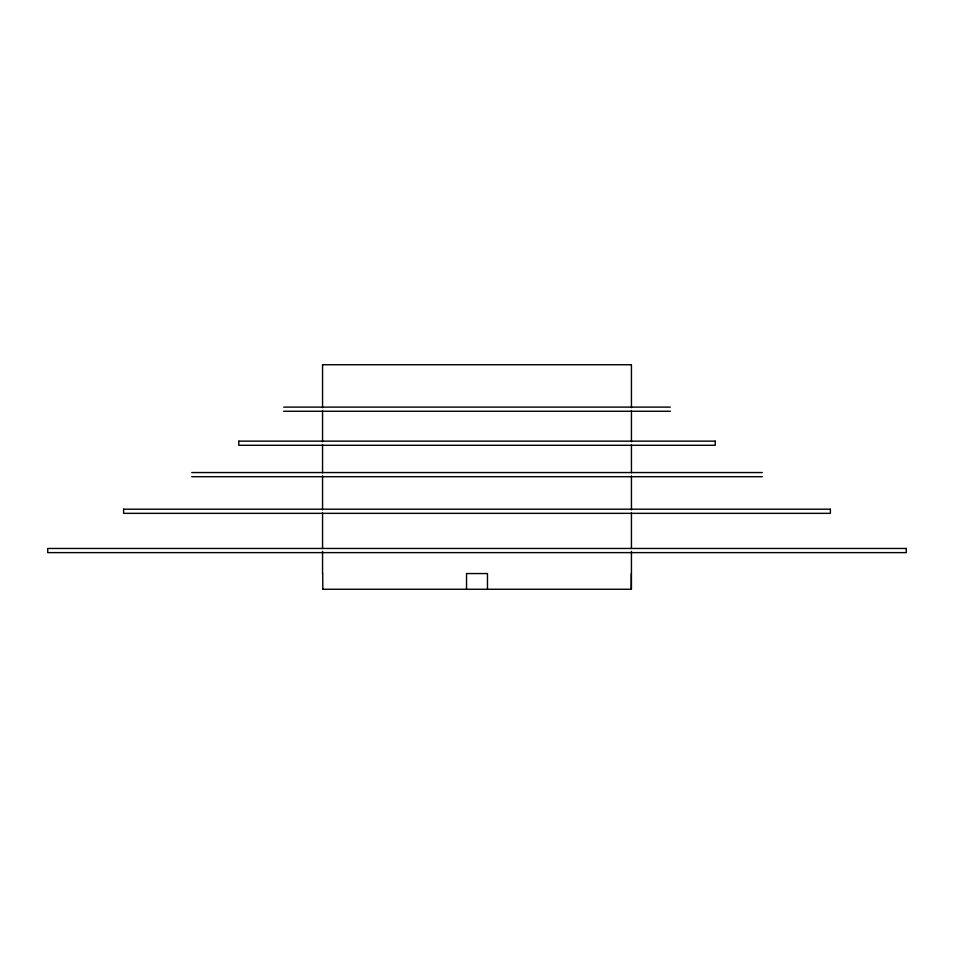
<?xml version="1.0" encoding="UTF-8"?>
<svg xmlns="http://www.w3.org/2000/svg" width="954" height="954" viewBox="0 0 954 954"><rect width="100%" height="100%" fill="white"/><g stroke="black" fill="none" stroke-linecap="round" stroke-linejoin="round"><path stroke-width="1.43" d="M322.702 364.738L631.298 364.738M283.696 407.108L670.304 407.108M283.588 411.257L670.412 411.257M238.894 441.142L715.106 441.142M191.742 472.552L762.258 472.552M191.671 476.702L762.329 476.702M123.674 509.197L830.326 509.197M322.702 573.557L322.822 589.262M631.298 573.557L631.178 589.262M322.702 589.262L631.298 589.262M830.385 509.197L830.385 513.347L123.615 513.347L123.615 509.197M715.214 441.142L715.214 445.291L238.786 445.291L238.786 441.142M631.441 364.738L631.441 407.68M631.441 410.649L631.441 441.75M631.441 444.707L631.441 472.85M631.441 475.807L631.441 509.877M631.441 512.835L631.441 548.383M631.441 551.34L631.441 589.262M487.47 589.262L487.47 573.557L466.53 573.557L466.53 589.262M322.559 364.738L322.559 407.68M322.559 410.649L322.559 441.75M322.559 444.707L322.559 472.85M322.559 475.807L322.559 509.877M322.559 512.835L322.559 548.383M322.559 551.34L322.559 573.557M906.252 548.467L47.748 548.467L47.7 552.616L906.3 552.616L906.3 548.467"/></g></svg>
